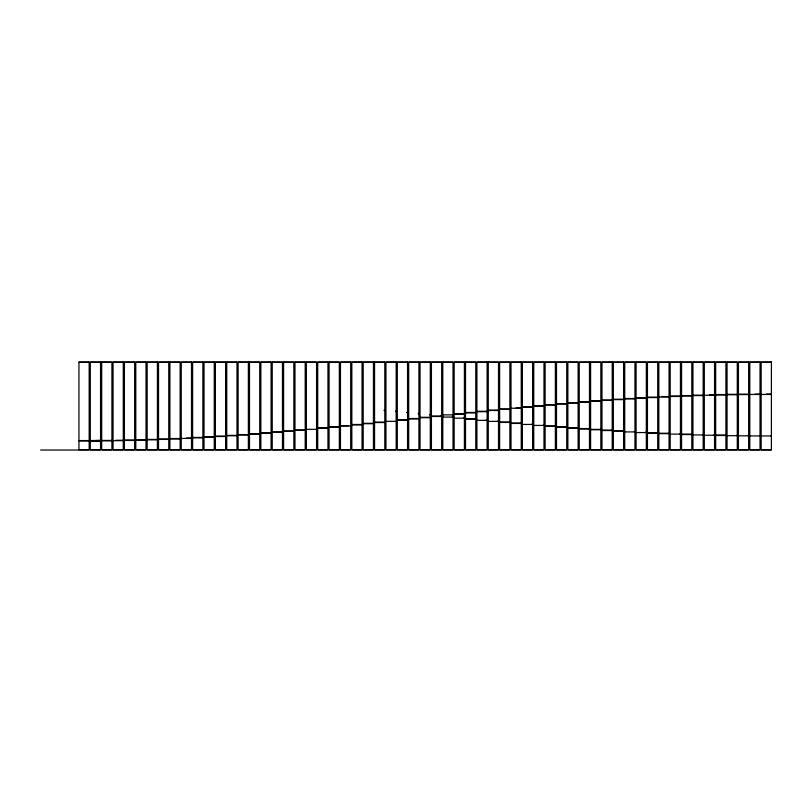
<?xml version="1.0" encoding="UTF-8"?>
<svg xmlns="http://www.w3.org/2000/svg" width="812" height="812" viewBox="0 0 812 812"><rect width="100%" height="100%" fill="white"/><g stroke="black" fill="none" stroke-linecap="round" stroke-linejoin="round"><path stroke-width="1.22" d="M100.282 440.754L90.568 440.754M95.42 440.52L100.282 440.378M88.914 361.969L78.937 361.969L78.937 450.031L89.168 450.031L89.168 361.969M101.936 361.969L111.914 361.969L111.914 450.031L101.683 450.031L101.683 361.969M170.165 361.969L180.132 361.969L180.132 450.031L169.901 450.031L169.901 361.969M227.015 361.969L236.718 361.969M249.761 361.969L259.728 361.969L259.728 450.031L249.497 450.031L249.497 361.969M270.832 361.969L260.865 361.969L260.865 450.031L271.096 450.031L271.096 361.969M272.507 361.969L282.464 361.969L282.464 450.031L272.233 450.031L272.233 361.969M283.875 361.969L293.842 361.969L293.842 450.031L283.601 450.031L283.601 361.969M295.253 361.969L304.936 361.969M306.621 361.969L316.578 361.969L316.578 450.031L306.347 450.031L306.347 361.969M329.347 361.969L339.325 361.969L339.325 450.031L329.083 450.031L329.083 361.969M374.829 361.969L384.543 361.969M443.058 361.969L453.025 361.969L453.025 450.031L442.794 450.031L442.794 361.969M464.129 361.969L454.162 361.969L454.162 450.031L464.393 450.031L464.393 361.969M465.804 361.969L475.771 361.969L475.771 450.031L465.53 450.031L465.53 361.969M488.54 361.969L498.507 361.969L498.507 450.031L488.276 450.031L488.276 361.969M568.136 361.969L578.103 361.969L578.103 450.031L567.872 450.031L567.872 361.969M590.903 361.969L600.839 361.969L600.839 450.031L590.608 450.031L590.608 361.969M636.385 361.969L646.322 361.969L646.322 450.031L636.09 450.031L636.09 361.969M681.867 361.969L691.804 361.969L691.804 450.031L681.572 450.031L681.572 361.969M693.235 361.969L702.887 361.969M727.349 361.969L737.286 361.969L737.286 450.031L727.055 450.031L727.055 361.969M78.937 362.375L88.914 362.375M90.305 362.375L100.546 362.375M101.936 362.375L111.914 362.375M113.051 362.375L123.282 362.375M124.419 362.375L134.65 362.375M135.787 362.375L146.018 362.375M147.165 362.375L157.396 362.375M158.797 362.375L168.764 362.375M170.165 362.375L180.132 362.375M181.269 362.375L191.5 362.375M192.901 362.375L202.878 362.375M204.015 362.375L214.246 362.375M215.383 362.375L225.614 362.375M227.015 362.375L236.718 362.375M238.119 362.375L248.36 362.375M249.761 362.375L259.728 362.375M260.865 362.375L271.096 362.375M272.507 362.375L282.464 362.375M283.875 362.375L293.842 362.375M294.979 362.375L305.21 362.375M306.347 362.375L316.315 362.375M317.715 362.375L327.947 362.375M329.347 362.375L339.325 362.375M340.461 362.375L350.693 362.375M351.829 362.375L362.061 362.375M363.197 362.375L373.429 362.375M374.565 362.375L384.807 362.375M385.944 362.375L396.175 362.375M397.312 362.375L407.543 362.375M408.68 362.375L418.911 362.375M420.048 362.375L430.025 362.375M431.426 362.375L441.657 362.375M443.058 362.375L453.025 362.375M454.162 362.375L464.129 362.375M465.804 362.375L475.771 362.375M476.908 362.375L487.139 362.375M488.54 362.375L498.507 362.375M499.644 362.375L509.875 362.375M511.012 362.375L521.253 362.375M522.39 362.375L532.621 362.375M533.758 362.375L543.989 362.375M545.126 362.375L555.357 362.375M556.494 362.375L566.735 362.375M568.146 362.375L578.103 362.375M579.24 362.375L589.471 362.375M590.903 362.375L600.839 362.375M601.976 362.375L612.218 362.375M613.354 362.375L623.586 362.375M624.722 362.375L634.954 362.375M636.385 362.375L646.322 362.375M647.458 362.375L657.7 362.375M658.837 362.375L669.068 362.375M670.204 362.375L680.436 362.375M681.867 362.375L691.804 362.375M693.235 362.375L702.887 362.375M704.319 362.375L714.55 362.375M715.687 362.375L725.918 362.375M727.349 362.375L737.286 362.375M738.423 362.375L748.664 362.375M749.801 362.375L760.032 362.375M761.169 362.375L771.4 362.375M766.284 394.043L771.4 394.043M738.717 394.175L748.37 394.175M754.916 394.074L760.032 394.074M727.055 394.327L737.286 394.327M715.687 394.551L725.918 394.551M749.801 394.48L760.032 394.48M761.169 394.449L771.4 394.449M738.676 394.571L748.4 394.571M709.434 394.835L714.55 394.835M727.055 394.733L737.286 394.733M715.687 394.957L725.918 394.957M692.94 395.18L703.182 395.18M704.319 395.241L714.55 395.241M681.572 395.586L691.804 395.586M692.94 395.586L703.182 395.586M670.204 396.053L680.436 396.053M681.572 395.992L691.804 395.992M661.902 396.581L669.068 396.581M670.204 396.459L680.436 396.459M658.837 396.987L669.068 396.987M647.458 397.159L657.7 397.159M647.458 397.565L657.7 397.565M636.09 397.799L646.322 397.799M636.09 398.205L646.322 398.205M624.722 398.489L634.954 398.489M624.722 398.895L634.954 398.895M613.354 399.23L623.586 399.23M613.354 399.636L623.586 399.636M601.976 400.022L612.218 400.022M601.976 400.417L612.218 400.417M590.608 400.854L600.839 400.854M590.608 401.26L600.839 401.26M579.423 401.737L589.471 401.737M579.433 402.143L589.471 402.143M567.872 402.661L578.103 402.661M567.872 403.067L578.103 403.067M556.494 403.635L566.735 403.635M556.494 404.031L566.735 404.031M545.126 404.63L555.357 404.63M545.126 405.036L555.357 405.036M533.758 405.675L543.989 405.675M533.758 406.081L543.989 406.081M522.39 406.741L532.621 406.741M522.39 407.147L532.621 407.147M516.127 407.837L521.253 407.837M511.012 408.243L521.253 408.243M499.644 408.964L509.875 408.964M499.644 409.37L509.875 409.37M384.167 410.09L384.807 410.09M488.276 410.111L498.507 410.111M384.167 410.496L384.807 410.496M488.276 410.517L498.507 410.517M395.535 411.176L396.175 411.176M476.908 411.278L487.139 411.278M395.535 411.582L396.175 411.582M476.908 411.684L487.139 411.684M406.903 412.273L407.543 412.273M465.53 412.466L475.771 412.466M406.903 412.679L407.543 412.679M465.53 412.872L475.771 412.872M418.271 413.369L418.911 413.369M459.277 413.663L464.129 413.663M418.271 413.775L418.911 413.775M464.129 414.069L454.162 414.069L464.332 414.079M429.649 414.475L430.289 414.475M429.649 414.881L430.289 414.881M442.794 414.871L453.025 414.871M441.017 415.571L441.657 415.571M441.017 415.977L441.657 415.977M431.69 416.079L441.393 416.079M431.426 416.485L441.647 416.485M452.385 416.678L453.025 416.678M442.794 417.084L453.025 417.084M420.048 417.297L430.289 417.297M420.048 417.703L430.289 417.703M463.753 417.764L464.393 417.764M454.162 418.17L464.393 418.17M408.943 418.515L418.657 418.515M465.53 418.85L475.771 418.85M408.761 418.921L418.84 418.921M465.53 419.256L475.771 419.256M397.312 419.733L407.543 419.733M486.5 419.926L487.139 419.926M397.312 420.139L407.543 420.139M476.908 420.332L487.139 420.332M497.868 420.981L498.507 420.981M385.944 421.347L396.175 421.347M488.276 421.387L498.507 421.387M499.644 422.027L509.875 422.027M374.565 422.138L384.807 422.138M499.644 422.433L509.875 422.433M374.565 422.544L384.634 422.544M511.012 423.042L521.253 423.042M363.197 423.316L373.429 423.316M511.012 423.448L521.253 423.448M363.197 423.722L373.429 423.722M531.982 424.037L532.621 424.037M351.829 424.483L362.061 424.483M522.39 424.443L532.621 424.443M351.829 424.889L362.061 424.889M543.35 425.011L543.989 425.011M533.758 425.417L543.989 425.417M340.461 425.63L348.642 425.63M545.126 425.945L555.357 425.945M340.461 426.036L350.693 426.036M545.126 426.351L555.357 426.351M329.083 426.757L339.325 426.757M556.494 426.858L566.735 426.858M329.083 427.163L339.325 427.163M556.494 427.264L566.735 427.264M317.979 427.863L327.947 427.863M567.872 427.731L578.103 427.731M567.872 428.137L578.103 428.137M317.715 428.259L327.947 428.259M579.24 428.574L589.471 428.574M579.24 428.98L589.471 428.98M306.347 429.335L316.578 429.335M590.608 429.375L600.839 429.375M590.608 429.771L600.839 429.771M294.979 429.964L305.21 429.964M601.976 430.127L612.218 430.127M294.979 430.37L305.21 430.37M601.976 430.533L612.218 430.533M613.354 430.847L623.586 430.847M283.601 430.969L293.842 430.969M613.354 431.253L623.586 431.253M283.601 431.375L293.842 431.375M634.314 431.517L634.954 431.517M272.233 431.933L282.464 431.933M624.722 431.923L634.954 431.923M645.682 432.146L646.322 432.146M272.233 432.339L282.464 432.339M636.09 432.552L646.322 432.552M647.458 432.725L657.7 432.725M261.129 432.857L270.832 432.857M647.458 433.121L657.7 433.121M261.088 433.263L270.873 433.263M658.837 433.243L669.068 433.243M249.761 433.74L259.464 433.74M658.837 433.649L669.068 433.649M679.796 433.72L680.436 433.72M670.204 434.126L680.436 434.126M249.72 434.146L259.495 434.146M681.572 434.146L691.804 434.146M238.119 434.582L248.36 434.582M681.572 434.552L691.804 434.552M702.542 434.511L703.182 434.511M238.119 434.988L248.36 434.988M692.94 434.917L703.182 434.917M713.91 434.826L714.55 434.826M715.687 435.08L725.918 435.08M704.319 435.232L714.55 435.232M736.646 435.283L737.286 435.283M227.776 435.374L236.982 435.374M715.687 435.486L725.918 435.486M748.014 435.425L748.664 435.425M759.393 435.516L760.032 435.516M770.761 435.547L771.4 435.547M226.751 435.78L236.982 435.78M727.055 435.689L737.286 435.689M738.423 435.831L748.664 435.831M749.801 435.922L760.032 435.922M761.169 435.953L771.4 435.953M215.383 436.115L225.614 436.115M215.383 436.521L225.614 436.521M204.015 436.805L214.246 436.805M204.015 437.211L214.246 437.211M192.637 437.445L202.878 437.445M192.637 437.841L202.878 437.841M186.384 438.023L191.5 438.023M181.269 438.429L191.5 438.429M169.901 438.541L180.132 438.541M158.533 439.008L168.5 439.008M169.901 438.947L180.132 438.947M147.419 439.414L157.132 439.414M158.533 439.414L168.5 439.414M135.787 439.759L146.018 439.759M147.165 439.82L157.132 439.82M124.419 440.043L134.396 440.043M135.787 440.165L146.018 440.165M115.751 440.266L123.282 440.266M78.937 440.561L89.168 440.561M90.305 440.52L100.546 440.52M101.936 440.429L111.65 440.429M124.419 440.449L134.396 440.449M113.325 440.672L123.282 440.672M101.936 440.835L111.65 440.835M79.2 440.957L88.914 440.957M90.305 440.926L100.546 440.926M78.937 449.625L89.168 449.625M90.305 449.625L100.546 449.625M101.683 449.625L111.914 449.625M113.051 449.625L123.282 449.625M124.419 449.625L134.65 449.625M135.787 449.625L146.018 449.625M147.165 449.625L157.396 449.625M158.533 449.625L168.764 449.625M169.901 449.625L180.132 449.625M181.269 449.625L191.5 449.625M192.637 449.625L202.878 449.625M204.015 449.625L214.246 449.625M215.383 449.625L225.614 449.625M226.751 449.625L236.982 449.625M238.119 449.625L248.36 449.625M249.497 449.625L259.728 449.625M260.865 449.625L271.096 449.625M272.233 449.625L282.464 449.625M283.601 449.625L293.842 449.625M294.979 449.625L305.21 449.625M306.347 449.625L316.578 449.625M317.715 449.625L327.947 449.625M329.083 449.625L339.325 449.625M340.461 449.625L350.693 449.625M351.829 449.625L362.061 449.625M363.197 449.625L373.429 449.625M374.565 449.625L384.807 449.625M385.944 449.625L396.175 449.625M397.312 449.625L407.543 449.625M408.68 449.625L418.911 449.625M420.048 449.625L430.289 449.625M431.426 449.625L441.657 449.625M442.794 449.625L453.025 449.625M454.162 449.625L464.393 449.625M465.53 449.625L475.771 449.625M476.908 449.625L487.139 449.625M488.276 449.625L498.507 449.625M499.644 449.625L509.875 449.625M511.012 449.625L521.253 449.625M522.39 449.625L532.621 449.625M533.758 449.625L543.989 449.625M545.126 449.625L555.357 449.625M556.494 449.625L566.735 449.625M567.872 449.625L578.103 449.625M579.24 449.625L589.471 449.625M590.608 449.625L600.839 449.625M601.976 449.625L612.218 449.625M613.354 449.625L623.586 449.625M624.722 449.625L634.954 449.625M636.09 449.625L646.322 449.625M647.458 449.625L657.7 449.625M658.837 449.625L669.068 449.625M670.204 449.625L680.436 449.625M681.572 449.625L691.804 449.625M692.94 449.625L703.182 449.625M704.319 449.625L714.55 449.625M715.687 449.625L725.918 449.625M727.055 449.625L737.286 449.625M738.423 449.625L748.664 449.625M749.801 449.625L760.032 449.625M761.169 449.625L771.4 449.625M40.6 450.031L78.165 450.031M703.182 361.969L703.182 450.031L692.94 450.031L692.94 361.969M384.807 361.969L384.807 450.031L374.565 450.031L374.565 361.969M305.21 361.969L305.21 450.031L294.979 450.031L294.979 361.969M236.982 361.969L236.982 450.031L226.751 450.031L226.751 361.969M100.546 361.969L90.305 361.969L90.305 450.031L100.546 450.031L100.546 361.969M123.282 361.969L113.051 361.969L113.051 450.031L123.282 450.031L123.282 361.969M134.65 361.969L124.419 361.969L124.419 450.031L134.65 450.031L134.65 361.969M146.018 361.969L135.787 361.969L135.787 450.031L146.018 450.031L146.018 361.969M157.396 361.969L147.165 361.969L147.165 450.031L157.396 450.031L157.396 361.969M168.764 361.969L158.533 361.969L158.533 450.031L168.764 450.031L168.764 361.969M191.5 361.969L181.269 361.969L181.269 450.031L191.5 450.031L191.5 361.969M202.878 361.969L192.637 361.969L192.637 450.031L202.878 450.031L202.878 361.969M214.246 361.969L204.015 361.969L204.015 450.031L214.246 450.031L214.246 361.969M225.614 361.969L215.383 361.969L215.383 450.031L225.614 450.031L225.614 361.969M248.36 361.969L238.119 361.969L238.119 450.031L248.36 450.031L248.36 361.969M327.947 361.969L317.715 361.969L317.715 450.031L327.947 450.031L327.947 361.969M350.693 361.969L340.461 361.969L340.461 450.031L350.693 450.031L350.693 361.969M362.061 361.969L351.829 361.969L351.829 450.031L362.061 450.031L362.061 361.969M373.429 361.969L363.197 361.969L363.197 450.031L373.429 450.031L373.429 361.969M396.175 361.969L385.944 361.969L385.944 450.031L396.175 450.031L396.175 361.969M407.543 361.969L397.312 361.969L397.312 450.031L407.543 450.031L407.543 361.969M418.911 361.969L408.68 361.969L408.68 450.031L418.911 450.031L418.911 361.969M430.289 361.969L420.048 361.969L420.048 450.031L430.289 450.031L430.289 361.969M441.657 361.969L431.426 361.969L431.426 450.031L441.657 450.031L441.657 361.969M487.139 361.969L476.908 361.969L476.908 450.031L487.139 450.031L487.139 361.969M509.875 361.969L499.644 361.969L499.644 450.031L509.875 450.031L509.875 361.969M521.253 361.969L511.012 361.969L511.012 450.031L521.253 450.031L521.253 361.969M532.621 361.969L522.39 361.969L522.39 450.031L532.621 450.031L532.621 361.969M543.989 361.969L533.758 361.969L533.758 450.031L543.989 450.031L543.989 361.969M555.357 361.969L545.126 361.969L545.126 450.031L555.357 450.031L555.357 361.969M566.735 361.969L556.494 361.969L556.494 450.031L566.735 450.031L566.735 361.969M589.471 361.969L579.24 361.969L579.24 450.031L589.471 450.031L589.471 361.969M612.218 361.969L601.976 361.969L601.976 450.031L612.218 450.031L612.218 361.969M623.586 361.969L613.354 361.969L613.354 450.031L623.586 450.031L623.586 361.969M634.954 361.969L624.722 361.969L624.722 450.031L634.954 450.031L634.954 361.969M657.7 361.969L647.458 361.969L647.458 450.031L657.7 450.031L657.7 361.969M669.068 361.969L658.837 361.969L658.837 450.031L669.068 450.031L669.068 361.969M680.436 361.969L670.204 361.969L670.204 450.031L680.436 450.031L680.436 361.969M714.55 361.969L704.319 361.969L704.319 450.031L714.55 450.031L714.55 361.969M725.918 361.969L715.687 361.969L715.687 450.031L725.918 450.031L725.918 361.969M748.664 361.969L738.423 361.969L738.423 450.031L748.664 450.031L748.664 361.969M760.032 361.969L749.801 361.969L749.801 450.031L760.032 450.031L760.032 361.969M771.4 361.969L761.169 361.969L761.169 450.031L771.4 450.031L771.4 361.969"/></g></svg>
